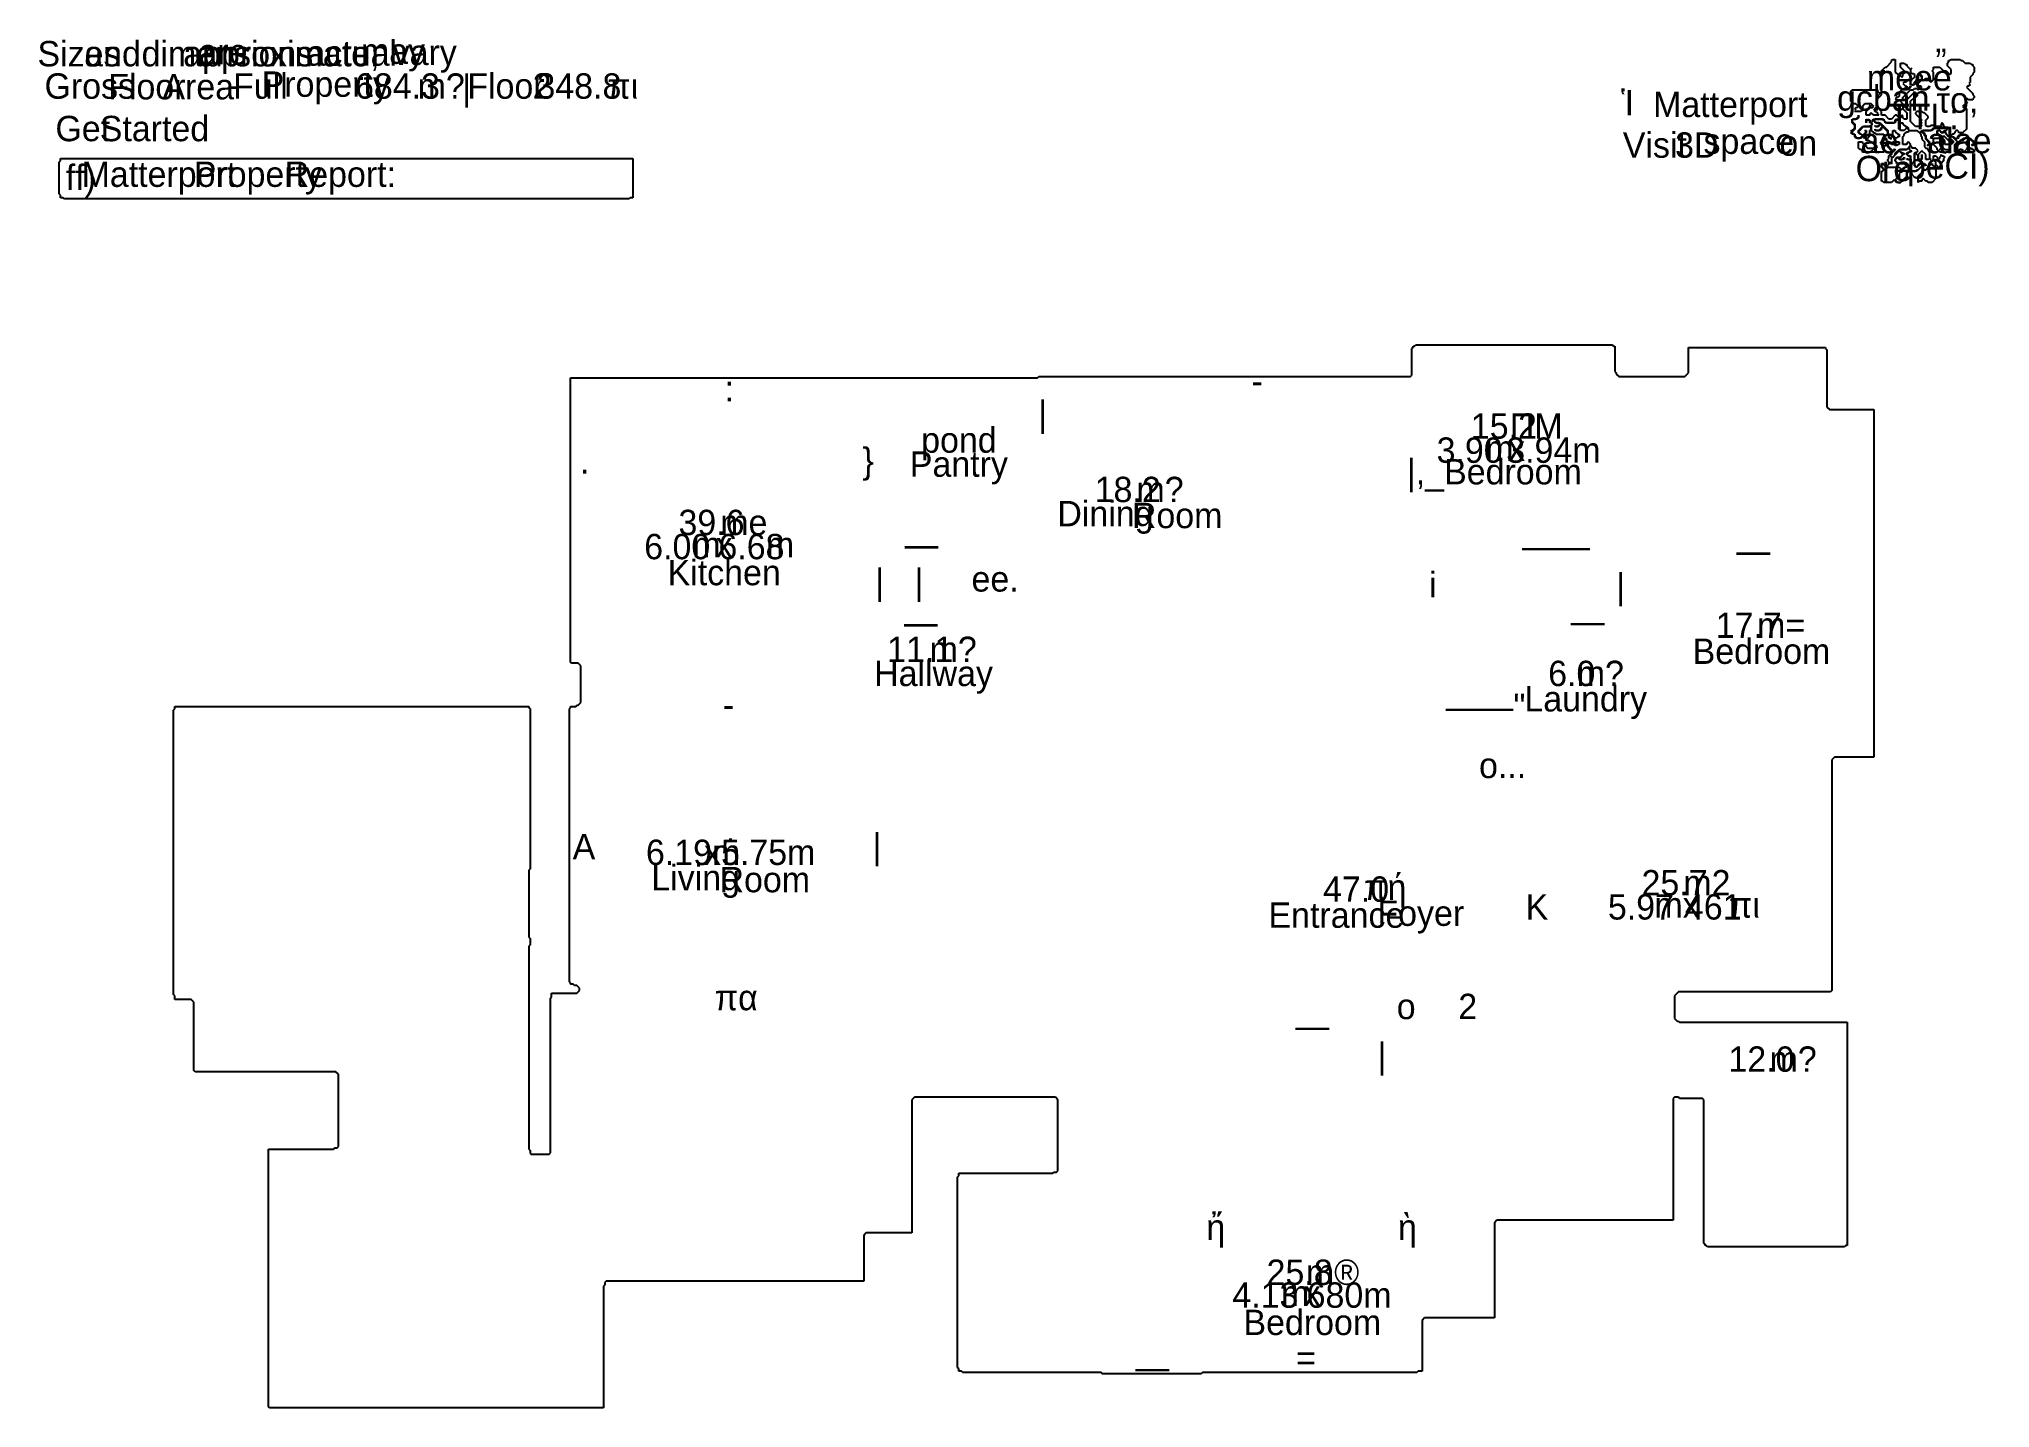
# Model space of a CAD drawing. Header units: metres. Extents: x 23 to 1561, y 105 to 1184.
import ezdxf
from ezdxf.enums import TextEntityAlignment as Align

# ---------------------------------------------------------------- set-up
doc = ezdxf.new("R2010")
doc.units = ezdxf.units.M

msp = doc.modelspace()

# ---------------------------------------------------------------- linework, layer by layer
for p, q in [((1475, 1159), (1478, 1162)), ((1475, 1140), (1475, 1159)), ((1478, 1162), (1479, 1162)), ((1479, 1162), (1483, 1166)), ((1483, 1167), (1484, 1168)), ((1483, 1166), (1483, 1167)), ((1484, 1168), (1486, 1168)), ((1486, 1168), (1486, 1158)), ((1486, 1158), (1488, 1156)), ((1488, 1156), (1489, 1156)), ((1489, 1156), (1491, 1154)), ((1490, 1162), (1490, 1165)), ((1490, 1165), (1493, 1165)), ((1494, 1158), (1490, 1162)), ((1491, 1154), (1492, 1155)), ((1492, 1156), (1494, 1158)), ((1492, 1155), (1492, 1156)), ((1493, 1165), (1494, 1164)), ((1494, 1164), (1495, 1164)), ((1495, 1164), (1495, 1163)), ((1495, 1163), (1498, 1160)), ((1498, 1160), (1499, 1161)), ((1499, 1161), (1498, 1160)), ((1498, 1160), (1498, 1158)), ((1498, 1158), (1499, 1157)), ((1501, 1154), (1498, 1151)), ((1499, 1157), (1500, 1157)), ((1500, 1157), (1501, 1156)), ((1501, 1156), (1501, 1154)), ((1504, 1153), (1504, 1156)), ((1504, 1156), (1506, 1156)), ((1505, 1156), (1504, 1155)), ((1504, 1155), (1504, 1153)), ((1507, 1154), (1505, 1156)), ((1506, 1156), (1507, 1155)), ((1507, 1155), (1507, 1152)), ((1507, 1152), (1507, 1154)), ((1515, 1159), (1516, 1160)), ((1516, 1158), (1515, 1159)), ((1516, 1160), (1516, 1162)), ((1516, 1162), (1521, 1162)), ((1516, 1152), (1516, 1158)), ((1521, 1162), (1524, 1159)), ((1524, 1159), (1526, 1159)), ((1526, 1159), (1529, 1156)), ((1527, 1165), (1528, 1166)), ((1527, 1163), (1527, 1165)), ((1530, 1160), (1527, 1163)), ((1528, 1166), (1528, 1167)), ((1528, 1167), (1529, 1167)), ((1529, 1167), (1530, 1168)), ((1529, 1156), (1530, 1157)), ((1530, 1168), (1537, 1168)), ((1530, 1157), (1530, 1160)), ((1537, 1168), (1538, 1167)), ((1538, 1167), (1539, 1167)), ((1539, 1167), (1541, 1165)), ((1541, 1165), (1545, 1165)), ((1545, 1165), (1546, 1164)), ((1547, 1156), (1545, 1154)), ((1545, 1154), (1545, 1150)), ((1546, 1164), (1547, 1164)), ((1547, 1164), (1547, 1163)), ((1547, 1163), (1548, 1162)), ((1548, 1158), (1547, 1157)), ((1547, 1157), (1547, 1156)), ((1548, 1162), (1548, 1158)), ((1451, 1143), (1452, 1144)), ((1451, 1135), (1451, 1143)), ((1452, 1144), (1472, 1144)), ((1472, 1143), (1471, 1142)), ((1471, 1142), (1471, 1141)), ((1471, 1141), (1472, 1140)), ((1472, 1140), (1471, 1139)), ((1471, 1139), (1471, 1138)), ((1471, 1138), (1472, 1137)), ((1472, 1144), (1472, 1143)), ((1472, 1143), (1473, 1142)), ((1473, 1142), (1472, 1143)), ((1472, 1137), (1475, 1140)), ((1487, 1138), (1486, 1137)), ((1488, 1138), (1487, 1138)), ((1489, 1139), (1488, 1138)), ((1491, 1144), (1489, 1142)), ((1489, 1142), (1489, 1139)), ((1492, 1144), (1491, 1144)), ((1493, 1150), (1492, 1149)), ((1492, 1149), (1494, 1147)), ((1493, 1145), (1492, 1144)), ((1492, 1138), (1498, 1144)), ((1492, 1136), (1492, 1138)), ((1494, 1150), (1493, 1150)), ((1495, 1145), (1493, 1145)), ((1496, 1152), (1494, 1150)), ((1494, 1147), (1495, 1147)), ((1495, 1147), (1495, 1145)), ((1500, 1141), (1495, 1136)), ((1497, 1152), (1496, 1152)), ((1498, 1151), (1497, 1152)), ((1498, 1151), (1498, 1149)), ((1498, 1148), (1498, 1151)), ((1498, 1149), (1499, 1148)), ((1501, 1148), (1498, 1148)), ((1498, 1144), (1500, 1144)), ((1498, 1135), (1501, 1138)), ((1499, 1148), (1500, 1148)), ((1500, 1148), (1501, 1149)), ((1500, 1144), (1501, 1145)), ((1503, 1141), (1500, 1141)), ((1501, 1150), (1504, 1153)), ((1503, 1151), (1501, 1149)), ((1501, 1149), (1501, 1150)), ((1501, 1149), (1501, 1148)), ((1501, 1145), (1503, 1145)), ((1501, 1138), (1502, 1138)), ((1502, 1138), (1504, 1140)), ((1504, 1153), (1503, 1152)), ((1503, 1152), (1503, 1151)), ((1503, 1145), (1504, 1144)), ((1504, 1140), (1503, 1141)), ((1504, 1149), (1507, 1152)), ((1504, 1147), (1504, 1149)), ((1506, 1147), (1504, 1147)), ((1504, 1144), (1505, 1145)), ((1505, 1145), (1506, 1145)), ((1507, 1146), (1506, 1147)), ((1506, 1145), (1507, 1146)), ((1507, 1152), (1508, 1151)), ((1508, 1151), (1510, 1153)), ((1510, 1153), (1513, 1153)), ((1513, 1153), (1513, 1151)), ((1513, 1151), (1514, 1150)), ((1514, 1150), (1516, 1152)), ((1543, 1147), (1542, 1146)), ((1542, 1146), (1547, 1141)), ((1544, 1147), (1543, 1147)), ((1545, 1150), (1544, 1149)), ((1544, 1149), (1545, 1148)), ((1545, 1148), (1544, 1147)), ((1547, 1141), (1547, 1140)), ((1547, 1140), (1548, 1139)), ((1548, 1138), (1547, 1137)), ((1548, 1139), (1548, 1138)), ((1452, 1134), (1451, 1135)), ((1452, 1133), (1452, 1134)), ((1455, 1133), (1452, 1133)), ((1454, 1129), (1455, 1130)), ((1455, 1128), (1454, 1129)), ((1454, 1127), (1455, 1128)), ((1459, 1127), (1454, 1127)), ((1457, 1131), (1455, 1133)), ((1455, 1130), (1456, 1130)), ((1455, 1121), (1457, 1123)), ((1456, 1130), (1457, 1131)), ((1457, 1123), (1457, 1124)), ((1457, 1124), (1457, 1122)), ((1460, 1128), (1459, 1127)), ((1462, 1133), (1460, 1131)), ((1460, 1131), (1460, 1128)), ((1467, 1133), (1462, 1133)), ((1463, 1127), (1466, 1130)), ((1463, 1124), (1463, 1127)), ((1466, 1124), (1463, 1124)), ((1466, 1130), (1468, 1130)), ((1467, 1126), (1466, 1125)), ((1466, 1125), (1466, 1124)), ((1469, 1131), (1467, 1133)), ((1469, 1124), (1467, 1126)), ((1468, 1130), (1469, 1131)), ((1471, 1130), (1469, 1128)), ((1469, 1128), (1470, 1127)), ((1473, 1124), (1469, 1124)), ((1470, 1127), (1471, 1127)), ((1472, 1130), (1471, 1130)), ((1471, 1127), (1472, 1126)), ((1475, 1127), (1472, 1130)), ((1472, 1126), (1472, 1125)), ((1472, 1125), (1473, 1124)), ((1475, 1124), (1475, 1127)), ((1478, 1124), (1475, 1124)), ((1481, 1121), (1478, 1124)), ((1486, 1124), (1483, 1121)), ((1486, 1137), (1487, 1136)), ((1487, 1124), (1486, 1124)), ((1487, 1136), (1489, 1136)), ((1489, 1122), (1487, 1124)), ((1489, 1136), (1492, 1133)), ((1491, 1124), (1490, 1123)), ((1490, 1123), (1490, 1122)), ((1492, 1123), (1491, 1124)), ((1495, 1136), (1492, 1136)), ((1492, 1133), (1492, 1129)), ((1492, 1129), (1495, 1126)), ((1492, 1122), (1492, 1123)), ((1495, 1126), (1495, 1121)), ((1498, 1119), (1498, 1135)), ((1503, 1127), (1502, 1126)), ((1502, 1126), (1502, 1125)), ((1502, 1125), (1507, 1120)), ((1507, 1127), (1503, 1127)), ((1508, 1126), (1507, 1127)), ((1509, 1126), (1508, 1126)), ((1512, 1123), (1509, 1126)), ((1512, 1122), (1512, 1123)), ((1540, 1132), (1539, 1131)), ((1539, 1131), (1540, 1130)), ((1541, 1132), (1540, 1132)), ((1540, 1130), (1541, 1130)), ((1542, 1137), (1541, 1136)), ((1541, 1136), (1541, 1135)), ((1541, 1135), (1542, 1134)), ((1543, 1134), (1541, 1132)), ((1541, 1130), (1542, 1129)), ((1543, 1137), (1542, 1137)), ((1542, 1134), (1543, 1134)), ((1542, 1129), (1542, 1113)), ((1544, 1136), (1543, 1137)), ((1547, 1136), (1544, 1136)), ((1547, 1137), (1547, 1136)), ((1452, 1111), (1451, 1112)), ((1451, 1112), (1452, 1112)), ((1451, 1110), (1452, 1111)), ((1452, 1109), (1451, 1110)), ((1452, 1118), (1452, 1121)), ((1452, 1121), (1455, 1121)), ((1453, 1121), (1452, 1120)), ((1452, 1120), (1452, 1119)), ((1452, 1119), (1454, 1117)), ((1454, 1116), (1452, 1118)), ((1452, 1112), (1454, 1114)), ((1454, 1113), (1452, 1111)), ((1452, 1111), (1452, 1110)), ((1452, 1110), (1453, 1109)), ((1453, 1109), (1452, 1109)), ((1456, 1121), (1453, 1121)), ((1454, 1108), (1453, 1109)), ((1453, 1109), (1454, 1109)), ((1454, 1117), (1454, 1113)), ((1454, 1114), (1454, 1116)), ((1454, 1109), (1454, 1108)), ((1454, 1107), (1454, 1108)), ((1454, 1108), (1456, 1106)), ((1457, 1122), (1456, 1121)), ((1461, 1115), (1457, 1111)), ((1457, 1112), (1460, 1115)), ((1457, 1110), (1457, 1112)), ((1457, 1111), (1460, 1108)), ((1458, 1109), (1457, 1110)), ((1459, 1109), (1458, 1109)), ((1458, 1106), (1460, 1108)), ((1463, 1110), (1459, 1106)), ((1460, 1108), (1459, 1109)), ((1460, 1115), (1466, 1115)), ((1460, 1108), (1463, 1111)), ((1466, 1115), (1461, 1115)), ((1463, 1111), (1462, 1112)), ((1462, 1112), (1463, 1112)), ((1463, 1118), (1463, 1121)), ((1463, 1121), (1464, 1120)), ((1464, 1120), (1463, 1119)), ((1463, 1119), (1463, 1118)), ((1463, 1112), (1463, 1110)), ((1464, 1120), (1465, 1121)), ((1465, 1120), (1464, 1120)), ((1464, 1106), (1466, 1108)), ((1465, 1121), (1466, 1120)), ((1466, 1119), (1465, 1120)), ((1466, 1120), (1466, 1119)), ((1466, 1118), (1466, 1119)), ((1466, 1119), (1467, 1118)), ((1467, 1118), (1466, 1118)), ((1466, 1115), (1468, 1117)), ((1467, 1114), (1466, 1115)), ((1466, 1112), (1467, 1113)), ((1466, 1108), (1466, 1112)), ((1469, 1120), (1467, 1118)), ((1467, 1118), (1468, 1119)), ((1468, 1117), (1467, 1118)), ((1467, 1118), (1468, 1117)), ((1468, 1117), (1467, 1116)), ((1467, 1116), (1467, 1112)), ((1467, 1113), (1467, 1114)), ((1467, 1112), (1469, 1110)), ((1468, 1120), (1469, 1121)), ((1468, 1119), (1468, 1120)), ((1469, 1121), (1477, 1121)), ((1470, 1121), (1469, 1120)), ((1469, 1120), (1471, 1118)), ((1470, 1119), (1469, 1120)), ((1469, 1110), (1470, 1110)), ((1476, 1121), (1470, 1121)), ((1470, 1118), (1470, 1119)), ((1473, 1118), (1470, 1118)), ((1470, 1115), (1470, 1116)), ((1470, 1116), (1471, 1115)), ((1473, 1115), (1470, 1115)), ((1470, 1112), (1470, 1113)), ((1470, 1113), (1471, 1112)), ((1474, 1112), (1470, 1112)), ((1470, 1110), (1471, 1109)), ((1471, 1118), (1474, 1118)), ((1471, 1115), (1472, 1115)), ((1471, 1112), (1473, 1112)), ((1471, 1109), (1477, 1109)), ((1472, 1115), (1474, 1117)), ((1474, 1117), (1473, 1118)), ((1474, 1117), (1473, 1116)), ((1473, 1116), (1473, 1115)), ((1473, 1112), (1476, 1115)), ((1474, 1118), (1480, 1112)), ((1476, 1115), (1474, 1117)), ((1475, 1113), (1474, 1112)), ((1476, 1115), (1475, 1114)), ((1475, 1114), (1475, 1113)), ((1478, 1119), (1476, 1121)), ((1480, 1111), (1476, 1115)), ((1477, 1121), (1477, 1120)), ((1477, 1120), (1479, 1118)), ((1477, 1109), (1477, 1107)), ((1478, 1118), (1478, 1119)), ((1486, 1118), (1478, 1118)), ((1479, 1118), (1485, 1118)), ((1480, 1112), (1480, 1109)), ((1480, 1109), (1480, 1111)), ((1480, 1109), (1481, 1108)), ((1481, 1108), (1480, 1109)), ((1483, 1121), (1481, 1121)), ((1481, 1108), (1481, 1107)), ((1481, 1106), (1481, 1108)), ((1482, 1106), (1484, 1108)), ((1484, 1108), (1484, 1112)), ((1484, 1112), (1486, 1112)), ((1485, 1118), (1486, 1119)), ((1486, 1120), (1487, 1121)), ((1488, 1121), (1486, 1119)), ((1486, 1119), (1486, 1120)), ((1486, 1119), (1486, 1118)), ((1486, 1112), (1486, 1111)), ((1486, 1111), (1488, 1109)), ((1487, 1121), (1488, 1121)), ((1488, 1121), (1489, 1122)), ((1489, 1121), (1488, 1121)), ((1488, 1109), (1489, 1109)), ((1490, 1122), (1489, 1121)), ((1489, 1116), (1490, 1117)), ((1489, 1113), (1489, 1116)), ((1490, 1112), (1489, 1113)), ((1489, 1109), (1489, 1107)), ((1490, 1117), (1490, 1118)), ((1490, 1118), (1492, 1118)), ((1493, 1112), (1490, 1112)), ((1493, 1121), (1492, 1122)), ((1492, 1118), (1492, 1117)), ((1492, 1117), (1494, 1115)), ((1492, 1107), (1493, 1108)), ((1495, 1121), (1493, 1121)), ((1495, 1114), (1493, 1112)), ((1493, 1109), (1495, 1111)), ((1493, 1108), (1493, 1109)), ((1494, 1115), (1495, 1115)), ((1495, 1115), (1496, 1114)), ((1497, 1112), (1495, 1114)), ((1495, 1111), (1496, 1111)), ((1496, 1114), (1496, 1113)), ((1496, 1113), (1497, 1112)), ((1496, 1111), (1497, 1112)), ((1497, 1112), (1503, 1112)), ((1502, 1115), (1498, 1119)), ((1506, 1115), (1502, 1115)), ((1503, 1112), (1505, 1110)), ((1505, 1110), (1507, 1112)), ((1506, 1111), (1505, 1110)), ((1505, 1110), (1506, 1109)), ((1507, 1120), (1506, 1119)), ((1506, 1119), (1507, 1118)), ((1507, 1118), (1506, 1117)), ((1506, 1117), (1507, 1116)), ((1507, 1116), (1506, 1115)), ((1507, 1111), (1506, 1111)), ((1506, 1109), (1506, 1108)), ((1506, 1108), (1507, 1107)), ((1507, 1112), (1514, 1112)), ((1508, 1112), (1507, 1111)), ((1507, 1111), (1508, 1110)), ((1509, 1109), (1507, 1111)), ((1515, 1112), (1508, 1112)), ((1508, 1110), (1509, 1110)), ((1509, 1110), (1509, 1109)), ((1509, 1109), (1510, 1108)), ((1509, 1108), (1509, 1109)), ((1510, 1107), (1509, 1108)), ((1510, 1120), (1512, 1122)), ((1510, 1116), (1510, 1120)), ((1511, 1115), (1510, 1116)), ((1510, 1108), (1510, 1106)), ((1513, 1115), (1511, 1115)), ((1514, 1116), (1513, 1115)), ((1517, 1116), (1514, 1116)), ((1514, 1112), (1516, 1114)), ((1516, 1113), (1515, 1112)), ((1516, 1114), (1516, 1113)), ((1518, 1115), (1517, 1116)), ((1521, 1115), (1518, 1115)), ((1520, 1112), (1519, 1111)), ((1519, 1109), (1519, 1112)), ((1519, 1112), (1521, 1112)), ((1519, 1111), (1519, 1110)), ((1519, 1110), (1523, 1106)), ((1520, 1109), (1519, 1109)), ((1521, 1112), (1520, 1112)), ((1521, 1108), (1520, 1109)), ((1522, 1116), (1521, 1115)), ((1522, 1111), (1521, 1112)), ((1521, 1112), (1523, 1110)), ((1521, 1107), (1521, 1108)), ((1523, 1118), (1522, 1117)), ((1522, 1117), (1522, 1116)), ((1522, 1110), (1522, 1111)), ((1524, 1110), (1522, 1110)), ((1524, 1117), (1523, 1118)), ((1523, 1110), (1525, 1112)), ((1524, 1116), (1524, 1117)), ((1527, 1113), (1524, 1116)), ((1525, 1111), (1524, 1110)), ((1524, 1107), (1524, 1108)), ((1524, 1108), (1530, 1102)), ((1525, 1112), (1526, 1112)), ((1526, 1110), (1525, 1111)), ((1526, 1112), (1527, 1113)), ((1526, 1109), (1526, 1110)), ((1528, 1107), (1526, 1109)), ((1531, 1109), (1530, 1108)), ((1530, 1108), (1531, 1107)), ((1532, 1109), (1531, 1109)), ((1533, 1110), (1532, 1109)), ((1534, 1112), (1533, 1111)), ((1533, 1111), (1533, 1110)), ((1535, 1112), (1534, 1112)), ((1536, 1111), (1535, 1112)), ((1536, 1110), (1536, 1111)), ((1539, 1110), (1536, 1110)), ((1542, 1113), (1539, 1110)), ((1455, 1106), (1454, 1107)), ((1459, 1106), (1455, 1106)), ((1456, 1106), (1458, 1106)), ((1457, 1098), (1457, 1103)), ((1457, 1103), (1460, 1103)), ((1458, 1097), (1457, 1098)), ((1459, 1097), (1458, 1097)), ((1460, 1096), (1459, 1097)), ((1460, 1103), (1460, 1102)), ((1460, 1102), (1462, 1100)), ((1460, 1095), (1460, 1096)), ((1477, 1095), (1460, 1095)), ((1462, 1100), (1463, 1100)), ((1463, 1104), (1463, 1106)), ((1463, 1106), (1464, 1106)), ((1465, 1104), (1463, 1104)), ((1463, 1100), (1463, 1099)), ((1463, 1099), (1464, 1098)), ((1464, 1098), (1471, 1098)), ((1466, 1103), (1465, 1104)), ((1467, 1103), (1466, 1103)), ((1470, 1100), (1467, 1103)), ((1471, 1100), (1470, 1100)), ((1472, 1099), (1471, 1100)), ((1471, 1098), (1472, 1099)), ((1476, 1104), (1474, 1102)), ((1474, 1102), (1477, 1099)), ((1477, 1104), (1476, 1104)), ((1477, 1107), (1479, 1105)), ((1478, 1105), (1477, 1104)), ((1479, 1101), (1477, 1099)), ((1477, 1099), (1479, 1101)), ((1477, 1099), (1477, 1095)), ((1480, 1103), (1478, 1105)), ((1479, 1101), (1478, 1102)), ((1478, 1102), (1479, 1101)), ((1479, 1105), (1479, 1104)), ((1479, 1104), (1480, 1103)), ((1480, 1100), (1479, 1101)), ((1479, 1101), (1480, 1101)), ((1480, 1103), (1482, 1103)), ((1481, 1103), (1480, 1103)), ((1480, 1101), (1480, 1100)), ((1480, 1099), (1480, 1100)), ((1480, 1100), (1483, 1097)), ((1483, 1096), (1480, 1099)), ((1481, 1107), (1482, 1106)), ((1482, 1106), (1481, 1106)), ((1483, 1101), (1481, 1103)), ((1481, 1092), (1483, 1094)), ((1481, 1090), (1481, 1092)), ((1483, 1107), (1482, 1106)), ((1482, 1106), (1483, 1105)), ((1483, 1105), (1482, 1106)), ((1482, 1103), (1483, 1102)), ((1483, 1093), (1482, 1092)), ((1482, 1092), (1483, 1091)), ((1485, 1107), (1483, 1107)), ((1483, 1102), (1484, 1103)), ((1485, 1101), (1483, 1101)), ((1483, 1097), (1483, 1093)), ((1489, 1096), (1483, 1090)), ((1483, 1094), (1483, 1096)), ((1484, 1103), (1489, 1103)), ((1484, 1091), (1486, 1093)), ((1486, 1106), (1485, 1107)), ((1486, 1100), (1485, 1101)), ((1487, 1106), (1486, 1106)), ((1487, 1100), (1486, 1100)), ((1486, 1094), (1489, 1097)), ((1486, 1093), (1486, 1094)), ((1488, 1107), (1487, 1106)), ((1488, 1101), (1487, 1100)), ((1489, 1107), (1488, 1107)), ((1489, 1101), (1488, 1101)), ((1489, 1103), (1489, 1101)), ((1489, 1097), (1495, 1097)), ((1490, 1097), (1489, 1096)), ((1492, 1093), (1489, 1096)), ((1489, 1096), (1490, 1095)), ((1492, 1093), (1489, 1090)), ((1495, 1097), (1490, 1097)), ((1490, 1095), (1491, 1095)), ((1490, 1091), (1492, 1093)), ((1491, 1095), (1492, 1094)), ((1492, 1101), (1492, 1107)), ((1495, 1101), (1492, 1101)), ((1492, 1094), (1493, 1094)), ((1493, 1093), (1492, 1093)), ((1493, 1094), (1493, 1093)), ((1496, 1103), (1495, 1102)), ((1495, 1102), (1495, 1101)), ((1495, 1097), (1498, 1100)), ((1496, 1098), (1495, 1097)), ((1497, 1095), (1495, 1093)), ((1495, 1094), (1496, 1095)), ((1495, 1093), (1495, 1094)), ((1495, 1093), (1496, 1092)), ((1496, 1092), (1495, 1093)), ((1498, 1101), (1496, 1103)), ((1498, 1096), (1496, 1098)), ((1496, 1095), (1497, 1095)), ((1496, 1092), (1498, 1092)), ((1497, 1092), (1496, 1092)), ((1498, 1100), (1497, 1099)), ((1497, 1099), (1497, 1097)), ((1497, 1097), (1498, 1096)), ((1497, 1095), (1498, 1096)), ((1498, 1095), (1497, 1095)), ((1498, 1091), (1497, 1092)), ((1498, 1100), (1498, 1101)), ((1499, 1099), (1498, 1100)), ((1498, 1096), (1499, 1096)), ((1499, 1096), (1498, 1095)), ((1498, 1092), (1498, 1089)), ((1499, 1098), (1499, 1099)), ((1502, 1098), (1499, 1098)), ((1501, 1094), (1502, 1095)), ((1502, 1094), (1501, 1093)), ((1501, 1084), (1501, 1094)), ((1501, 1093), (1501, 1085)), ((1504, 1096), (1502, 1098)), ((1502, 1095), (1503, 1095)), ((1504, 1092), (1502, 1094)), ((1503, 1095), (1504, 1096)), ((1507, 1096), (1504, 1093)), ((1504, 1093), (1504, 1090)), ((1504, 1089), (1504, 1092)), ((1507, 1107), (1507, 1105)), ((1507, 1105), (1509, 1103)), ((1510, 1093), (1507, 1096)), ((1507, 1090), (1507, 1093)), ((1507, 1093), (1507, 1089)), ((1509, 1103), (1509, 1099)), ((1509, 1099), (1510, 1098)), ((1510, 1105), (1510, 1107)), ((1510, 1106), (1513, 1103)), ((1513, 1102), (1510, 1105)), ((1510, 1098), (1511, 1098)), ((1510, 1089), (1510, 1093)), ((1511, 1100), (1513, 1102)), ((1512, 1100), (1511, 1100)), ((1511, 1098), (1512, 1097)), ((1513, 1101), (1512, 1100)), ((1512, 1097), (1512, 1096)), ((1512, 1096), (1513, 1095)), ((1513, 1103), (1513, 1102)), ((1513, 1102), (1514, 1101)), ((1514, 1101), (1513, 1101)), ((1513, 1095), (1513, 1090)), ((1516, 1101), (1516, 1106)), ((1516, 1106), (1520, 1106)), ((1519, 1098), (1516, 1101)), ((1516, 1089), (1516, 1092)), ((1516, 1092), (1518, 1092)), ((1518, 1092), (1519, 1091)), ((1519, 1097), (1519, 1098)), ((1521, 1095), (1519, 1097)), ((1521, 1107), (1520, 1106)), ((1520, 1106), (1521, 1107)), ((1520, 1106), (1521, 1105)), ((1522, 1107), (1521, 1107)), ((1521, 1105), (1521, 1100)), ((1521, 1100), (1522, 1099)), ((1524, 1095), (1521, 1095)), ((1521, 1091), (1522, 1092)), ((1525, 1104), (1522, 1107)), ((1522, 1099), (1523, 1099)), ((1522, 1092), (1522, 1093)), ((1522, 1093), (1523, 1092)), ((1523, 1106), (1524, 1107)), ((1523, 1099), (1525, 1097)), ((1523, 1092), (1524, 1092)), ((1525, 1094), (1524, 1095)), ((1524, 1092), (1525, 1091)), ((1525, 1101), (1525, 1104)), ((1530, 1101), (1525, 1101)), ((1525, 1097), (1528, 1097)), ((1526, 1095), (1525, 1094)), ((1528, 1095), (1526, 1095)), ((1528, 1097), (1527, 1096)), ((1527, 1096), (1528, 1095)), ((1531, 1107), (1528, 1107)), ((1531, 1104), (1530, 1105)), ((1530, 1105), (1532, 1103)), ((1530, 1102), (1531, 1103)), ((1532, 1103), (1530, 1101)), ((1531, 1107), (1532, 1107)), ((1535, 1103), (1531, 1107)), ((1531, 1103), (1531, 1104)), ((1532, 1107), (1534, 1105)), ((1533, 1101), (1535, 1103)), ((1534, 1102), (1533, 1101)), ((1533, 1101), (1533, 1096)), ((1533, 1095), (1533, 1101)), ((1533, 1096), (1534, 1095)), ((1536, 1095), (1533, 1095)), ((1534, 1105), (1534, 1104)), ((1534, 1104), (1535, 1103)), ((1535, 1102), (1534, 1102)), ((1534, 1095), (1535, 1095)), ((1537, 1104), (1535, 1102)), ((1535, 1103), (1536, 1103)), ((1535, 1095), (1536, 1096)), ((1536, 1103), (1537, 1104)), ((1536, 1096), (1536, 1097)), ((1536, 1097), (1539, 1097)), ((1537, 1097), (1536, 1096)), ((1536, 1096), (1536, 1095)), ((1537, 1104), (1538, 1104)), ((1539, 1104), (1537, 1104)), ((1538, 1097), (1537, 1097)), ((1538, 1104), (1540, 1106)), ((1539, 1096), (1538, 1097)), ((1541, 1106), (1539, 1104)), ((1539, 1097), (1539, 1096)), ((1539, 1096), (1540, 1095)), ((1539, 1095), (1539, 1096)), ((1548, 1095), (1539, 1095)), ((1540, 1106), (1545, 1106)), ((1540, 1095), (1547, 1095)), ((1544, 1106), (1541, 1106)), ((1542, 1103), (1543, 1104)), ((1542, 1101), (1542, 1103)), ((1543, 1103), (1542, 1102)), ((1542, 1102), (1544, 1100)), ((1546, 1097), (1542, 1101)), ((1543, 1104), (1543, 1103)), ((1548, 1102), (1544, 1106)), ((1544, 1100), (1544, 1099)), ((1544, 1099), (1545, 1098)), ((1545, 1106), (1548, 1103)), ((1545, 1098), (1546, 1098)), ((1546, 1100), (1548, 1102)), ((1547, 1100), (1546, 1100)), ((1546, 1098), (1547, 1097)), ((1547, 1097), (1546, 1097)), ((1548, 1101), (1547, 1100)), ((1548, 1096), (1547, 1097)), ((1547, 1097), (1548, 1097)), ((1547, 1095), (1548, 1096)), ((1548, 1103), (1548, 1101)), ((1548, 1097), (1548, 1095)), ((39, 1087), (40, 1088)), ((39, 1062), (39, 1087)), ((40, 1088), (40, 1090)), ((40, 1090), (491, 1090)), ((491, 1090), (491, 1059)), ((1475, 1083), (1475, 1086)), ((1475, 1086), (1477, 1086)), ((1476, 1086), (1475, 1085)), ((1475, 1085), (1475, 1084)), ((1475, 1084), (1476, 1083)), ((1477, 1081), (1475, 1083)), ((1475, 1072), (1475, 1080)), ((1475, 1080), (1476, 1080)), ((1478, 1084), (1476, 1086)), ((1476, 1083), (1476, 1082)), ((1476, 1082), (1477, 1081)), ((1476, 1080), (1477, 1081)), ((1477, 1086), (1478, 1085)), ((1477, 1081), (1478, 1082)), ((1478, 1085), (1478, 1084)), ((1478, 1082), (1479, 1082)), ((1479, 1082), (1480, 1083)), ((1480, 1089), (1481, 1090)), ((1480, 1088), (1480, 1089)), ((1481, 1087), (1480, 1088)), ((1480, 1083), (1489, 1083)), ((1481, 1086), (1481, 1087)), ((1483, 1086), (1481, 1086)), ((1483, 1091), (1484, 1091)), ((1483, 1090), (1483, 1086)), ((1488, 1091), (1486, 1089)), ((1486, 1089), (1487, 1090)), ((1486, 1088), (1486, 1089)), ((1486, 1089), (1486, 1088)), ((1487, 1087), (1486, 1088)), ((1486, 1088), (1488, 1086)), ((1487, 1090), (1487, 1091)), ((1487, 1091), (1490, 1091)), ((1487, 1086), (1487, 1087)), ((1493, 1086), (1487, 1086)), ((1489, 1090), (1488, 1091)), ((1488, 1086), (1494, 1086)), ((1489, 1090), (1490, 1089)), ((1489, 1089), (1489, 1090)), ((1492, 1089), (1489, 1089)), ((1489, 1083), (1490, 1082)), ((1490, 1079), (1489, 1078)), ((1489, 1078), (1489, 1074)), ((1490, 1089), (1491, 1089)), ((1490, 1082), (1490, 1081)), ((1490, 1081), (1491, 1080)), ((1491, 1079), (1490, 1079)), ((1491, 1089), (1493, 1091)), ((1491, 1080), (1492, 1081)), ((1492, 1080), (1491, 1079)), ((1493, 1090), (1492, 1089)), ((1492, 1082), (1493, 1083)), ((1494, 1083), (1492, 1081)), ((1492, 1081), (1492, 1082)), ((1492, 1081), (1492, 1080)), ((1493, 1091), (1493, 1090)), ((1495, 1084), (1493, 1086)), ((1493, 1083), (1494, 1083)), ((1494, 1086), (1495, 1085)), ((1494, 1083), (1495, 1084)), ((1495, 1083), (1494, 1083)), ((1495, 1089), (1495, 1090)), ((1495, 1090), (1496, 1089)), ((1498, 1089), (1495, 1089)), ((1495, 1085), (1495, 1083)), ((1495, 1079), (1496, 1080)), ((1497, 1080), (1495, 1078)), ((1495, 1076), (1495, 1079)), ((1495, 1078), (1495, 1075)), ((1496, 1089), (1497, 1089)), ((1496, 1080), (1502, 1080)), ((1497, 1089), (1498, 1090)), ((1503, 1080), (1497, 1080)), ((1498, 1090), (1498, 1091)), ((1501, 1085), (1503, 1083)), ((1502, 1083), (1501, 1084)), ((1503, 1083), (1502, 1083)), ((1502, 1080), (1503, 1081)), ((1506, 1086), (1503, 1083)), ((1503, 1083), (1504, 1084)), ((1506, 1083), (1503, 1080)), ((1503, 1081), (1504, 1081)), ((1504, 1090), (1505, 1089)), ((1507, 1089), (1504, 1089)), ((1504, 1085), (1505, 1086)), ((1504, 1084), (1504, 1085)), ((1504, 1081), (1506, 1083)), ((1504, 1076), (1509, 1081)), ((1505, 1089), (1506, 1089)), ((1505, 1086), (1509, 1086)), ((1506, 1089), (1507, 1090)), ((1508, 1086), (1506, 1086)), ((1506, 1083), (1508, 1083)), ((1507, 1083), (1506, 1083)), ((1509, 1081), (1507, 1083)), ((1510, 1084), (1508, 1086)), ((1508, 1083), (1508, 1082)), ((1508, 1082), (1509, 1081)), ((1509, 1086), (1510, 1085)), ((1509, 1081), (1510, 1081)), ((1512, 1089), (1510, 1089)), ((1510, 1085), (1510, 1084)), ((1510, 1081), (1512, 1083)), ((1513, 1090), (1512, 1089)), ((1512, 1084), (1513, 1085)), ((1512, 1083), (1512, 1084)), ((1513, 1090), (1514, 1089)), ((1514, 1089), (1513, 1090)), ((1513, 1085), (1513, 1086)), ((1513, 1086), (1514, 1085)), ((1514, 1085), (1515, 1086)), ((1515, 1086), (1515, 1085)), ((1515, 1085), (1517, 1083)), ((1518, 1087), (1516, 1089)), ((1517, 1083), (1518, 1084)), ((1518, 1084), (1517, 1083)), ((1517, 1083), (1517, 1082)), ((1517, 1082), (1518, 1081)), ((1518, 1084), (1518, 1087)), ((1519, 1084), (1518, 1084)), ((1518, 1081), (1518, 1074)), ((1519, 1091), (1519, 1090)), ((1519, 1090), (1520, 1089)), ((1520, 1083), (1519, 1084)), ((1520, 1089), (1521, 1090)), ((1521, 1083), (1520, 1082)), ((1520, 1082), (1520, 1083)), ((1521, 1090), (1521, 1091)), ((1522, 1085), (1521, 1084)), ((1521, 1084), (1521, 1083)), ((1524, 1088), (1522, 1086)), ((1522, 1086), (1522, 1085)), ((1525, 1091), (1524, 1090)), ((1524, 1090), (1524, 1088)), ((40, 1061), (39, 1062)), ((40, 1059), (40, 1061)), ((1476, 1072), (1475, 1072)), ((1477, 1071), (1476, 1072)), ((1483, 1071), (1477, 1071)), ((1485, 1073), (1483, 1071)), ((1487, 1071), (1485, 1073)), ((1487, 1074), (1486, 1073)), ((1486, 1073), (1488, 1071)), ((1489, 1074), (1487, 1074)), ((1490, 1071), (1487, 1071)), ((1488, 1071), (1490, 1071)), ((1490, 1071), (1495, 1076)), ((1491, 1072), (1490, 1071)), ((1492, 1072), (1491, 1072)), ((1495, 1075), (1492, 1072)), ((1504, 1071), (1504, 1076)), ((1505, 1072), (1504, 1071)), ((1507, 1072), (1505, 1072)), ((1508, 1074), (1507, 1073)), ((1507, 1073), (1507, 1072)), ((1510, 1072), (1508, 1074)), ((1511, 1072), (1510, 1072)), ((1512, 1071), (1511, 1072)), ((1515, 1071), (1512, 1071)), ((1518, 1074), (1515, 1071)), ((42, 1059), (40, 1059)), ((43, 1058), (42, 1059)), ((488, 1058), (43, 1058)), ((489, 1059), (488, 1058)), ((491, 1059), (489, 1059)), ((1105, 940), (1106, 941)), ((1105, 919), (1105, 940)), ((1106, 941), (1106, 942)), ((1106, 942), (1107, 942)), ((1107, 942), (1108, 943)), ((1108, 943), (1263, 943)), ((1263, 943), (1264, 942)), ((1264, 942), (1265, 942)), ((1265, 942), (1265, 922)), ((1323, 921), (1323, 941)), ((1323, 941), (1431, 941)), ((1431, 941), (1431, 940)), ((1431, 940), (1432, 939)), ((1432, 939), (1432, 894)), ((442, 693), (442, 917)), ((442, 917), (810, 917)), ((810, 917), (811, 918)), ((811, 918), (1104, 918)), ((1104, 918), (1105, 919)), ((1265, 922), (1266, 921)), ((1266, 921), (1266, 920)), ((1266, 920), (1268, 918)), ((1268, 918), (1320, 918)), ((1320, 918), (1323, 921)), ((1432, 894), (1434, 892)), ((1434, 892), (1469, 892)), ((1469, 892), (1469, 618)), ((443, 692), (442, 693)), ((448, 692), (443, 692)), ((450, 690), (448, 692)), ((450, 661), (450, 690)), ((129, 655), (130, 656)), ((129, 431), (129, 655)), ((130, 656), (130, 658)), ((130, 658), (409, 658)), ((409, 658), (409, 657)), ((409, 657), (410, 656)), ((410, 656), (410, 530)), ((441, 656), (442, 657)), ((441, 441), (441, 656)), ((442, 657), (442, 658)), ((442, 658), (446, 658)), ((446, 658), (447, 659)), ((447, 659), (448, 659)), ((448, 659), (450, 661)), ((1438, 618), (1436, 616)), ((1436, 616), (1436, 434)), ((1469, 618), (1438, 618)), ((410, 530), (409, 529)), ((409, 529), (409, 476)), ((409, 476), (410, 475)), ((410, 470), (409, 469)), ((409, 469), (409, 309)), ((410, 475), (410, 470)), ((130, 430), (129, 431)), ((427, 429), (427, 432)), ((427, 432), (447, 432)), ((442, 440), (441, 441)), ((442, 439), (442, 440)), ((444, 439), (442, 439)), ((445, 438), (444, 439)), ((447, 438), (445, 438)), ((449, 436), (447, 438)), ((447, 432), (449, 434)), ((449, 434), (449, 436)), ((1315, 433), (1312, 430)), ((1435, 433), (1315, 433)), ((1436, 434), (1435, 433)), ((130, 427), (130, 430)), ((143, 427), (130, 427)), ((145, 425), (143, 427)), ((145, 371), (145, 425)), ((426, 428), (427, 429)), ((426, 306), (426, 428)), ((1312, 430), (1312, 412)), ((1312, 412), (1314, 410)), ((1314, 410), (1315, 410)), ((1315, 410), (1316, 409)), ((1316, 409), (1448, 409)), ((1448, 409), (1448, 233)), ((146, 370), (145, 371)), ((257, 370), (146, 370)), ((259, 368), (257, 370)), ((259, 311), (259, 368)), ((713, 350), (711, 348)), ((711, 348), (711, 243)), ((824, 350), (713, 350)), ((826, 348), (824, 350)), ((826, 292), (826, 348)), ((1312, 350), (1311, 349)), ((1311, 349), (1311, 253)), ((1315, 350), (1312, 350)), ((1316, 349), (1315, 350)), ((1334, 349), (1316, 349)), ((1335, 348), (1334, 349)), ((1335, 235), (1335, 348)), ((204, 106), (204, 309)), ((204, 309), (255, 309)), ((255, 309), (256, 310)), ((256, 310), (258, 310)), ((258, 310), (259, 311)), ((409, 309), (410, 308)), ((410, 308), (410, 306)), ((410, 306), (411, 305)), ((411, 305), (425, 305)), ((425, 305), (426, 306)), ((747, 287), (748, 288)), ((747, 137), (747, 287)), ((748, 288), (748, 290)), ((748, 290), (822, 290)), ((822, 290), (823, 291)), ((823, 291), (825, 291)), ((825, 291), (826, 292)), ((1172, 253), (1170, 251)), ((1170, 251), (1170, 176)), ((1311, 253), (1172, 253)), ((675, 243), (673, 241)), ((673, 241), (673, 205)), ((711, 243), (675, 243)), ((1336, 234), (1335, 235)), ((1336, 233), (1336, 234)), ((1337, 233), (1336, 233)), ((1338, 232), (1337, 233)), ((1446, 232), (1338, 232)), ((1447, 233), (1446, 232)), ((1448, 233), (1447, 233)), ((469, 202), (468, 201)), ((468, 201), (468, 105)), ((470, 205), (469, 204)), ((469, 204), (469, 202)), ((673, 205), (470, 205)), ((1115, 176), (1113, 174)), ((1113, 174), (1113, 134)), ((1170, 176), (1115, 176)), ((748, 136), (747, 137)), ((748, 134), (748, 136)), ((750, 134), (748, 134)), ((751, 133), (750, 134)), ((860, 133), (751, 133)), ((861, 132), (860, 133)), ((939, 132), (861, 132)), ((940, 133), (939, 132)), ((1109, 133), (940, 133)), ((1110, 134), (1109, 133)), ((1113, 134), (1110, 134)), ((205, 105), (204, 106)), ((468, 105), (205, 105))]:
    msp.add_line(p, q)

# ---------------------------------------------------------------- texts
for s, p in [('actual', (269.5, 1173)), ('Sizes', (54.5, 1172.5)), ('and', (81, 1172.5)), ('dimensions', (171.5, 1172.5)), ('approximate,', (214, 1172.5)), ('are', (168, 1174)), ('may', (302, 1174.5)), ('vary', (327, 1173.5)), ('”', (1522, 1166.5)), ('Gross', (63, 1147)), ('Floor', (108, 1146.5)), ('Area', (148.5, 1146.5)), ('Full', (197.5, 1147)), ('Property', (249, 1148.5)), ('684.3', (305.5, 1147)), ('m?', (340, 1147)), ('|', (360, 1146)), ('Floor', (391, 1147)), ('2', (419.5, 1147)), ('348.8', (448.5, 1147)), ('meee', (1497, 1153.5)), ('.', (1476.5, 1166.5)), ('-', (176.5, 1148)), ('πι', (483, 1147)), ('Ἱ', (1275, 1134)), ('Matterport', (1356, 1132.5)), ('gcban', (1476.5, 1137.5)), ('το,', (1535, 1136)), ('Get', (57.5, 1113.5)), ('Started', (114, 1113.5)), ('TTL:', (1508.5, 1123)), ('Visit', (1296.5, 1100.5)), ('3D', (1329.5, 1100.5)), ('space', (1370.5, 1103.5)), ('on', (1409.5, 1102)), ('ae', (1473.5, 1104)), ('alae', (1536.5, 1104)), ('Ore', (1477, 1082)), ('CI)', (1542.5, 1084)), ('ff)', (56, 1075)), ('Matterport', (117.5, 1077.5)), ('Property', (195.5, 1077.5)), ('Report:', (260.5, 1077.5)), ('pe', (1510, 1084)), (':', (567, 908.5)), ('-', (983, 914.5)), ('|', (814, 889)), ('pond', (748, 868)), ('15.2', (1177.5, 879)), ('ΠΜ', (1203, 879)), ('}', (676.5, 852)), ('3.90', (1150.5, 860)), ('m', (1174, 861.5)), ('3.94m', (1216.5, 860)), ('x', (1187.5, 861.5)), ('Pantry', (748, 849)), ('|,_Bedroom', (1170, 843)), ('.', (453, 851.5)), ('18.2', (881, 829)), ('m?', (906.5, 829)), ('Dining', (863.5, 810)), ('Room', (920, 808.5)), ('39.6', (553, 803)), ('me', (578.5, 803)), ('6.00', (526, 784)), ('m', (549, 785.5)), ('x', (563, 785.5)), ('6.68', (584.5, 784)), ('m', (607, 785.5)), ('—', (718.5, 786)), ('Kitchen', (563, 763.5)), ('——', (1218.5, 784.5)), ('—', (1374, 781)), ('|', (685.5, 756.5)), ('|', (716.5, 756.5)), ('ee.', (776.5, 758.5)), ('i', (1121.5, 754)), ('|', (1269.5, 753)), ('—', (718, 724.5)), ('—', (1243.5, 725.5)), ('17.7', (1370.5, 722)), ('m=', (1396, 722)), ('11.1', (717.5, 703)), ('m?', (743.5, 703)), ('Bedroom', (1380.5, 701.5)), ('Hallway', (728, 684)), ('6.0', (1231, 684)), ('m?', (1253.5, 684)), ('——"', (1163, 658)), ('Laundry', (1242, 664)), ('-', (566.5, 659.5)), ('ο...', (1176.5, 611.5)), ('A', (452.5, 547.5)), ('.', (568, 561)), ('|', (683.5, 548)), ('6.19m', (538.5, 543)), ('x5.75m', (591, 543)), ('Living', (540.5, 523)), ('Room', (595, 521.5)), ('47.0', (1061, 514)), ('πή', (1084, 515.5)), ('25.7', (1312, 519)), ('m2', (1337.5, 519)), ('K', (1203.5, 500)), ('5.97', (1285.5, 500)), ('461', (1342.5, 500)), ('Entrance', (1045.5, 493.5)), ('Foyer', (1112, 495)), ('mx', (1314, 501.5)), ('πι', (1367, 501.5)), ('πα', (572.5, 428.5)), ('2', (1149, 421.5)), ('ο', (1100.5, 421.5)), ('—', (1026.5, 406.5)), ('|', (1081.5, 383)), ('12.0', (1380.5, 380)), ('m?', (1405.5, 380)), ('ἤ', (950.5, 247.5)), ('ὴ', (1101.5, 247.5)), ('25.8', (1016.5, 212)), ('m®', (1042.5, 212)), ('4.13', (989.5, 194)), ('m', (1013, 195.5)), ('x', (1026.5, 195.5)), ('680m', (1055.5, 194)), ('Bedroom', (1026.5, 172.5)), ('=', (1021.5, 144.5)), ('—', (900.5, 137.5))]:
    msp.add_text(s, height=20).set_placement(p, align=Align.MIDDLE_CENTER)

doc.saveas('drawing.dxf')
